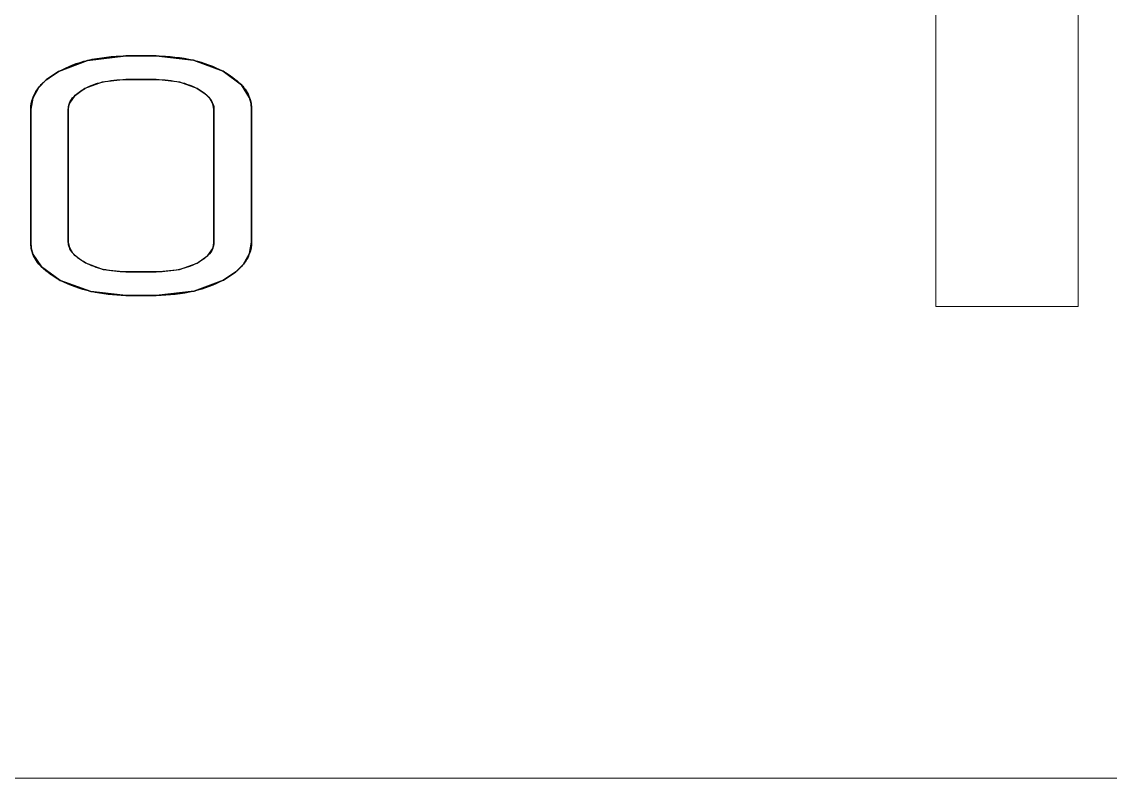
# Model space of a CAD drawing. Header units: millimetres. Extents: x -366 to 353, y -421 to 421.
# Drawn here: x -278.64 to -255.72, y -183.19 to -167.25 of the extents above; entities that cross this region are included whole.
import ezdxf

# ---------------------------------------------------------------- set-up
doc = ezdxf.new("R2010")
doc.units = ezdxf.units.MM
doc.header["$MEASUREMENT"] = 0
doc.layers.add('layer 1', color=7, linetype='Continuous')

msp = doc.modelspace()

# ---------------------------------------------------------------- linework, layer by layer
at = {"layer": 'layer 1', "color": 5, "lineweight": 9}
for points in [[(-259.3915, -161.248), (-259.3915, -161.248), (-259.3915, -173.248), (-259.3915, -173.248)], [(-256.3915, -173.248), (-256.3915, -173.248), (-256.3915, -161.248), (-256.3915, -161.248)], [(-259.3915, -173.248), (-259.3915, -173.248), (-256.3915, -173.248), (-256.3915, -173.248)], [(-342.8915, -183.1892), (-342.8915, -183.1892), (-22.8915, -183.1892), (-22.8915, -183.1892)]]:
    msp.add_open_spline(points, degree=3, dxfattribs=at)
at = {"layer": 'layer 1', "color": 242}
for points, knots in [([(-277.2523, -168.0612), (-277.2523, -168.0612), (-277.8626, -168.2992), (-277.8626, -168.2992), (-277.8626, -168.2992), (-277.8626, -168.2992), (-277.8626, -168.2992), (-277.8626, -168.2992), (-277.8626, -168.2992), (-277.8626, -168.2992), (-278.1207, -168.4741), (-278.1207, -168.4741), (-278.1207, -168.4741), (-278.1207, -168.4741), (-278.1207, -168.4741), (-278.1207, -168.4741), (-278.1207, -168.4741), (-278.1207, -168.4741), (-278.2835, -168.6381), (-278.2835, -168.6381), (-278.2835, -168.6381), (-278.2835, -168.6381), (-278.2835, -168.6381), (-278.2835, -168.6381), (-278.2835, -168.6381), (-278.2835, -168.6381), (-278.4079, -168.8602), (-278.4079, -168.8602), (-278.4079, -168.8602), (-278.4079, -168.8602), (-278.4079, -168.8602), (-278.4079, -168.8602), (-278.4079, -168.8602), (-278.4079, -168.8602), (-278.4486, -169.0905), (-278.4486, -169.0905), (-278.4486, -169.0905), (-278.4486, -169.0905), (-278.4486, -169.0905), (-278.4486, -169.0905), (-278.4486, -169.0905), (-278.4486, -169.0905), (-278.4486, -171.8921), (-278.4486, -171.8921), (-278.4486, -171.8921), (-278.4486, -171.8921), (-278.4486, -171.8921), (-278.4486, -171.8921), (-278.4486, -171.8921), (-278.4486, -171.8921), (-278.437, -172.0214), (-278.437, -172.0214), (-278.437, -172.0214), (-278.437, -172.0214), (-278.437, -172.0214), (-278.437, -172.0214), (-278.437, -172.0214), (-278.437, -172.0214), (-278.4033, -172.1428), (-278.4033, -172.1428), (-278.4033, -172.1428), (-278.4033, -172.1428), (-278.4033, -172.1428), (-278.4033, -172.1428), (-278.4033, -172.1428), (-278.4033, -172.1428), (-278.224, -172.4144), (-278.224, -172.4144), (-278.224, -172.4144), (-278.224, -172.4144), (-278.224, -172.4144), (-278.224, -172.4144), (-278.224, -172.4144), (-278.224, -172.4144), (-277.8271, -172.6979), (-277.8271, -172.6979), (-277.8271, -172.6979), (-277.8271, -172.6979), (-277.8271, -172.6979), (-277.8271, -172.6979), (-277.8271, -172.6979), (-277.8271, -172.6979), (-277.1854, -172.9326), (-277.1854, -172.9326), (-277.1854, -172.9326), (-277.1854, -172.9326), (-277.1854, -172.9326), (-277.1854, -172.9326), (-277.1854, -172.9326), (-277.1854, -172.9326), (-276.4484, -173.0167), (-276.4484, -173.0167), (-276.4484, -173.0167), (-276.4484, -173.0167), (-276.4484, -173.0167), (-276.4484, -173.0167), (-276.4484, -173.0167), (-276.4484, -173.0167), (-275.8064, -173.0167), (-275.8064, -173.0167), (-275.8064, -173.0167), (-275.8064, -173.0167), (-275.8064, -173.0167), (-275.8064, -173.0167), (-275.8064, -173.0167), (-275.8064, -173.0167), (-275.0071, -172.9262), (-275.0071, -172.9262), (-275.0071, -172.9262), (-275.0071, -172.9262), (-275.0071, -172.9262), (-275.0071, -172.9262), (-275.0071, -172.9262), (-275.0071, -172.9262), (-274.3919, -172.692), (-274.3919, -172.692), (-274.3919, -172.692), (-274.3919, -172.692), (-274.3919, -172.692), (-274.3919, -172.692), (-274.3919, -172.692), (-274.3919, -172.692), (-274.1326, -172.5199), (-274.1326, -172.5199), (-274.1326, -172.5199), (-274.1326, -172.5199), (-274.1326, -172.5199), (-274.1326, -172.5199), (-274.1326, -172.5199), (-274.1326, -172.5199), (-273.9681, -172.3559), (-273.9681, -172.3559), (-273.9681, -172.3559), (-273.9681, -172.3559), (-273.9681, -172.3559), (-273.9681, -172.3559), (-273.9681, -172.3559), (-273.9681, -172.3559), (-273.8418, -172.1307), (-273.8418, -172.1307), (-273.8418, -172.1307), (-273.8418, -172.1307), (-273.8418, -172.1307), (-273.8418, -172.1307), (-273.8418, -172.1307), (-273.8418, -172.1307), (-273.7998, -171.8921), (-273.7998, -171.8921), (-273.7998, -171.8921), (-273.7998, -171.8921), (-273.7998, -171.8921), (-273.7998, -171.8921), (-273.7998, -171.8921), (-273.7998, -171.8921), (-273.7998, -169.0905), (-273.7998, -169.0905), (-273.7998, -169.0905), (-273.7998, -169.0905), (-273.7998, -169.0905), (-273.7998, -169.0905), (-273.7998, -169.0905), (-273.7998, -169.0905), (-273.8102, -168.9679), (-273.8102, -168.9679), (-273.8102, -168.9679), (-273.8102, -168.9679), (-273.8102, -168.9679), (-273.8102, -168.9679), (-273.8102, -168.9679), (-273.8102, -168.9679), (-273.8403, -168.8523), (-273.8403, -168.8523), (-273.8403, -168.8523), (-273.8403, -168.8523), (-273.8403, -168.8523), (-273.8403, -168.8523), (-273.8403, -168.8523), (-273.8403, -168.8523), (-274.0133, -168.5775), (-274.0133, -168.5775), (-274.0133, -168.5775), (-274.0133, -168.5775), (-274.0133, -168.5775), (-274.0133, -168.5775), (-274.0133, -168.5775), (-274.0133, -168.5775), (-274.3993, -168.2899), (-274.3993, -168.2899), (-274.3993, -168.2899), (-274.3993, -168.2899), (-274.3993, -168.2899), (-274.3993, -168.2899), (-274.3993, -168.2899), (-274.3993, -168.2899), (-275.0209, -168.0571), (-275.0209, -168.0571), (-275.0209, -168.0571), (-275.0209, -168.0571), (-275.0209, -168.0571), (-275.0209, -168.0571), (-275.0209, -168.0571), (-275.0209, -168.0571), (-275.8064, -167.9685), (-275.8064, -167.9685), (-275.8064, -167.9685), (-275.8064, -167.9685), (-275.8064, -167.9685), (-275.8064, -167.9685), (-275.8064, -167.9685), (-275.8064, -167.9685), (-276.4484, -167.9685), (-276.4484, -167.9685), (-276.4484, -167.9685), (-276.4484, -167.9685), (-276.4484, -167.9685), (-276.4484, -167.9685), (-276.4484, -167.9685), (-276.4484, -167.9685), (-277.2523, -168.0612), (-277.2523, -168.0612)], [0, 0, 0, 0, 0.0178571, 0.0178571, 0.0178571, 0.0178571, 0.0357143, 0.0357143, 0.0357143, 0.0357143, 0.0535714, 0.0535714, 0.0535714, 0.0535714, 0.0714286, 0.0714286, 0.0714286, 0.0714286, 0.0892857, 0.0892857, 0.0892857, 0.0892857, 0.1071429, 0.1071429, 0.1071429, 0.1071429, 0.125, 0.125, 0.125, 0.125, 0.1428571, 0.1428571, 0.1428571, 0.1428571, 0.1607143, 0.1607143, 0.1607143, 0.1607143, 0.1785714, 0.1785714, 0.1785714, 0.1785714, 0.1964286, 0.1964286, 0.1964286, 0.1964286, 0.2142857, 0.2142857, 0.2142857, 0.2142857, 0.2321429, 0.2321429, 0.2321429, 0.2321429, 0.25, 0.25, 0.25, 0.25, 0.2678571, 0.2678571, 0.2678571, 0.2678571, 0.2857143, 0.2857143, 0.2857143, 0.2857143, 0.3035714, 0.3035714, 0.3035714, 0.3035714, 0.3214286, 0.3214286, 0.3214286, 0.3214286, 0.3392857, 0.3392857, 0.3392857, 0.3392857, 0.3571429, 0.3571429, 0.3571429, 0.3571429, 0.375, 0.375, 0.375, 0.375, 0.3928571, 0.3928571, 0.3928571, 0.3928571, 0.4107143, 0.4107143, 0.4107143, 0.4107143, 0.4285714, 0.4285714, 0.4285714, 0.4285714, 0.4464286, 0.4464286, 0.4464286, 0.4464286, 0.4642857, 0.4642857, 0.4642857, 0.4642857, 0.4821429, 0.4821429, 0.4821429, 0.4821429, 0.5, 0.5, 0.5, 0.5, 0.5178571, 0.5178571, 0.5178571, 0.5178571, 0.5357143, 0.5357143, 0.5357143, 0.5357143, 0.5535714, 0.5535714, 0.5535714, 0.5535714, 0.5714286, 0.5714286, 0.5714286, 0.5714286, 0.5892857, 0.5892857, 0.5892857, 0.5892857, 0.6071429, 0.6071429, 0.6071429, 0.6071429, 0.625, 0.625, 0.625, 0.625, 0.6428571, 0.6428571, 0.6428571, 0.6428571, 0.6607143, 0.6607143, 0.6607143, 0.6607143, 0.6785714, 0.6785714, 0.6785714, 0.6785714, 0.6964286, 0.6964286, 0.6964286, 0.6964286, 0.7142857, 0.7142857, 0.7142857, 0.7142857, 0.7321429, 0.7321429, 0.7321429, 0.7321429, 0.75, 0.75, 0.75, 0.75, 0.7678571, 0.7678571, 0.7678571, 0.7678571, 0.7857143, 0.7857143, 0.7857143, 0.7857143, 0.8035714, 0.8035714, 0.8035714, 0.8035714, 0.8214286, 0.8214286, 0.8214286, 0.8214286, 0.8392857, 0.8392857, 0.8392857, 0.8392857, 0.8571429, 0.8571429, 0.8571429, 0.8571429, 0.875, 0.875, 0.875, 0.875, 0.8928571, 0.8928571, 0.8928571, 0.8928571, 0.9107143, 0.9107143, 0.9107143, 0.9107143, 0.9285714, 0.9285714, 0.9285714, 0.9285714, 0.9464286, 0.9464286, 0.9464286, 0.9464286, 0.9642857, 0.9642857, 0.9642857, 0.9642857, 1, 1, 1, 1]), ([(-276.4484, -167.9685), (-276.7191, -167.9685), (-276.9888, -167.9996), (-277.2523, -168.0612), (-277.2523, -168.0612), (-277.2523, -168.0612), (-276.4484, -167.9685), (-276.4484, -167.9685)], [0, 0, 0, 0, 0.3333333, 0.3333333, 0.3333333, 0.3333333, 1, 1, 1, 1]), ([(-275.8064, -167.9685), (-275.8064, -167.9685), (-276.4484, -167.9685), (-276.4484, -167.9685), (-276.4484, -167.9685), (-276.4484, -167.9685), (-275.8064, -167.9685), (-275.8064, -167.9685)], [0, 0, 0, 0, 0.3333333, 0.3333333, 0.3333333, 0.3333333, 1, 1, 1, 1]), ([(-275.0209, -168.0571), (-275.2786, -167.9982), (-275.5421, -167.9685), (-275.8064, -167.9685), (-275.8064, -167.9685), (-275.8064, -167.9685), (-275.0209, -168.0571), (-275.0209, -168.0571)], [0, 0, 0, 0, 0.3333333, 0.3333333, 0.3333333, 0.3333333, 1, 1, 1, 1]), ([(-277.2523, -168.0612), (-277.466, -168.1112), (-277.6715, -168.1913), (-277.8626, -168.2992), (-277.8626, -168.2992), (-277.8626, -168.2992), (-277.2523, -168.0612), (-277.2523, -168.0612)], [0, 0, 0, 0, 0.3333333, 0.3333333, 0.3333333, 0.3333333, 1, 1, 1, 1]), ([(-274.3993, -168.2899), (-274.5951, -168.1849), (-274.8042, -168.1066), (-275.0209, -168.0571), (-275.0209, -168.0571), (-275.0209, -168.0571), (-274.3993, -168.2899), (-274.3993, -168.2899)], [0, 0, 0, 0, 0.3333333, 0.3333333, 0.3333333, 0.3333333, 1, 1, 1, 1]), ([(-277.8626, -168.2992), (-277.9533, -168.3503), (-278.0396, -168.4088), (-278.1207, -168.4741), (-278.1207, -168.4741), (-278.1207, -168.4741), (-277.8626, -168.2992), (-277.8626, -168.2992)], [0, 0, 0, 0, 0.3333333, 0.3333333, 0.3333333, 0.3333333, 1, 1, 1, 1]), ([(-274.0133, -168.5775), (-274.127, -168.4631), (-274.2571, -168.3662), (-274.3993, -168.2899), (-274.3993, -168.2899), (-274.3993, -168.2899), (-274.0133, -168.5775), (-274.0133, -168.5775)], [0, 0, 0, 0, 0.3333333, 0.3333333, 0.3333333, 0.3333333, 1, 1, 1, 1]), ([(-278.2835, -168.6381), (-278.3366, -168.705), (-278.3786, -168.78), (-278.4079, -168.8602), (-278.4079, -168.8602), (-278.4079, -168.8602), (-278.2835, -168.6381), (-278.2835, -168.6381)], [0, 0, 0, 0, 0.3333333, 0.3333333, 0.3333333, 0.3333333, 1, 1, 1, 1]), ([(-278.1207, -168.4741), (-278.1809, -168.5226), (-278.2355, -168.5776), (-278.2835, -168.6381), (-278.2835, -168.6381), (-278.2835, -168.6381), (-278.1207, -168.4741), (-278.1207, -168.4741)], [0, 0, 0, 0, 0.3333333, 0.3333333, 0.3333333, 0.3333333, 1, 1, 1, 1]), ([(-277.3092, -168.6558), (-277.3092, -168.6558), (-276.9471, -168.5203), (-276.9471, -168.5203), (-276.9471, -168.5203), (-276.9471, -168.5203), (-276.9471, -168.5203), (-276.9471, -168.5203), (-276.9471, -168.5203), (-276.9471, -168.5203), (-276.4482, -168.4659), (-276.4482, -168.4659), (-276.4482, -168.4659), (-276.4482, -168.4659), (-276.4482, -168.4659), (-276.4482, -168.4659), (-276.4482, -168.4659), (-276.4482, -168.4659), (-275.8066, -168.4659), (-275.8066, -168.4659), (-275.8066, -168.4659), (-275.8066, -168.4659), (-275.8066, -168.4659), (-275.8066, -168.4659), (-275.8066, -168.4659), (-275.8066, -168.4659), (-275.309, -168.5205), (-275.309, -168.5205), (-275.309, -168.5205), (-275.309, -168.5205), (-275.309, -168.5205), (-275.309, -168.5205), (-275.309, -168.5205), (-275.309, -168.5205), (-274.943, -168.6579), (-274.943, -168.6579), (-274.943, -168.6579), (-274.943, -168.6579), (-274.943, -168.6579), (-274.943, -168.6579), (-274.943, -168.6579), (-274.943, -168.6579), (-274.7773, -168.7662), (-274.7773, -168.7662), (-274.7773, -168.7662), (-274.7773, -168.7662), (-274.7773, -168.7662), (-274.7773, -168.7662), (-274.7773, -168.7662), (-274.7773, -168.7662), (-274.679, -168.8623), (-274.679, -168.8623), (-274.679, -168.8623), (-274.679, -168.8623), (-274.679, -168.8623), (-274.679, -168.8623), (-274.679, -168.8623), (-274.679, -168.8623), (-274.612, -168.9782), (-274.612, -168.9782), (-274.612, -168.9782), (-274.612, -168.9782), (-274.612, -168.9782), (-274.612, -168.9782), (-274.612, -168.9782), (-274.612, -168.9782), (-274.5909, -169.0916), (-274.5909, -169.0916), (-274.5909, -169.0916), (-274.5909, -169.0916), (-274.5909, -169.0916), (-274.5909, -169.0916), (-274.5909, -169.0916), (-274.5909, -169.0916), (-274.5909, -171.8909), (-274.5909, -171.8909), (-274.5909, -171.8909), (-274.5909, -171.8909), (-274.5909, -171.8909), (-274.5909, -171.8909), (-274.5909, -171.8909), (-274.5909, -171.8909), (-274.5976, -171.9597), (-274.5976, -171.9597), (-274.5976, -171.9597), (-274.5976, -171.9597), (-274.5976, -171.9597), (-274.5976, -171.9597), (-274.5976, -171.9597), (-274.5976, -171.9597), (-274.617, -172.0255), (-274.617, -172.0255), (-274.617, -172.0255), (-274.617, -172.0255), (-274.617, -172.0255), (-274.617, -172.0255), (-274.617, -172.0255), (-274.617, -172.0255), (-274.7177, -172.1722), (-274.7177, -172.1722), (-274.7177, -172.1722), (-274.7177, -172.1722), (-274.7177, -172.1722), (-274.7177, -172.1722), (-274.7177, -172.1722), (-274.7177, -172.1722), (-274.9476, -172.3345), (-274.9476, -172.3345), (-274.9476, -172.3345), (-274.9476, -172.3345), (-274.9476, -172.3345), (-274.9476, -172.3345), (-274.9476, -172.3345), (-274.9476, -172.3345), (-275.317, -172.4673), (-275.317, -172.4673), (-275.317, -172.4673), (-275.317, -172.4673), (-275.317, -172.4673), (-275.317, -172.4673), (-275.317, -172.4673), (-275.317, -172.4673), (-275.8066, -172.5193), (-275.8066, -172.5193), (-275.8066, -172.5193), (-275.8066, -172.5193), (-275.8066, -172.5193), (-275.8066, -172.5193), (-275.8066, -172.5193), (-275.8066, -172.5193), (-276.4482, -172.5193), (-276.4482, -172.5193), (-276.4482, -172.5193), (-276.4482, -172.5193), (-276.4482, -172.5193), (-276.4482, -172.5193), (-276.4482, -172.5193), (-276.4482, -172.5193), (-276.9236, -172.4659), (-276.9236, -172.4659), (-276.9236, -172.4659), (-276.9236, -172.4659), (-276.9236, -172.4659), (-276.9236, -172.4659), (-276.9236, -172.4659), (-276.9236, -172.4659), (-277.2973, -172.3262), (-277.2973, -172.3262), (-277.2973, -172.3262), (-277.2973, -172.3262), (-277.2973, -172.3262), (-277.2973, -172.3262), (-277.2973, -172.3262), (-277.2973, -172.3262), (-277.4671, -172.217), (-277.4671, -172.217), (-277.4671, -172.217), (-277.4671, -172.217), (-277.4671, -172.217), (-277.4671, -172.217), (-277.4671, -172.217), (-277.4671, -172.217), (-277.5674, -172.1208), (-277.5674, -172.1208), (-277.5674, -172.1208), (-277.5674, -172.1208), (-277.5674, -172.1208), (-277.5674, -172.1208), (-277.5674, -172.1208), (-277.5674, -172.1208), (-277.6361, -172.0043), (-277.6361, -172.0043), (-277.6361, -172.0043), (-277.6361, -172.0043), (-277.6361, -172.0043), (-277.6361, -172.0043), (-277.6361, -172.0043), (-277.6361, -172.0043), (-277.6575, -171.8909), (-277.6575, -171.8909), (-277.6575, -171.8909), (-277.6575, -171.8909), (-277.6575, -171.8909), (-277.6575, -171.8909), (-277.6575, -171.8909), (-277.6575, -171.8909), (-277.6575, -169.0916), (-277.6575, -169.0916), (-277.6575, -169.0916), (-277.6575, -169.0916), (-277.6575, -169.0916), (-277.6575, -169.0916), (-277.6575, -169.0916), (-277.6575, -169.0916), (-277.6515, -169.0284), (-277.6515, -169.0284), (-277.6515, -169.0284), (-277.6515, -169.0284), (-277.6515, -169.0284), (-277.6515, -169.0284), (-277.6515, -169.0284), (-277.6515, -169.0284), (-277.6336, -168.9666), (-277.6336, -168.9666), (-277.6336, -168.9666), (-277.6336, -168.9666), (-277.6336, -168.9666), (-277.6336, -168.9666), (-277.6336, -168.9666), (-277.6336, -168.9666), (-277.5366, -168.8222), (-277.5366, -168.8222), (-277.5366, -168.8222), (-277.5366, -168.8222), (-277.5366, -168.8222), (-277.5366, -168.8222), (-277.5366, -168.8222), (-277.5366, -168.8222), (-277.3092, -168.6558), (-277.3092, -168.6558)], [0, 0, 0, 0, 0.0178571, 0.0178571, 0.0178571, 0.0178571, 0.0357143, 0.0357143, 0.0357143, 0.0357143, 0.0535714, 0.0535714, 0.0535714, 0.0535714, 0.0714286, 0.0714286, 0.0714286, 0.0714286, 0.0892857, 0.0892857, 0.0892857, 0.0892857, 0.1071429, 0.1071429, 0.1071429, 0.1071429, 0.125, 0.125, 0.125, 0.125, 0.1428571, 0.1428571, 0.1428571, 0.1428571, 0.1607143, 0.1607143, 0.1607143, 0.1607143, 0.1785714, 0.1785714, 0.1785714, 0.1785714, 0.1964286, 0.1964286, 0.1964286, 0.1964286, 0.2142857, 0.2142857, 0.2142857, 0.2142857, 0.2321429, 0.2321429, 0.2321429, 0.2321429, 0.25, 0.25, 0.25, 0.25, 0.2678571, 0.2678571, 0.2678571, 0.2678571, 0.2857143, 0.2857143, 0.2857143, 0.2857143, 0.3035714, 0.3035714, 0.3035714, 0.3035714, 0.3214286, 0.3214286, 0.3214286, 0.3214286, 0.3392857, 0.3392857, 0.3392857, 0.3392857, 0.3571429, 0.3571429, 0.3571429, 0.3571429, 0.375, 0.375, 0.375, 0.375, 0.3928571, 0.3928571, 0.3928571, 0.3928571, 0.4107143, 0.4107143, 0.4107143, 0.4107143, 0.4285714, 0.4285714, 0.4285714, 0.4285714, 0.4464286, 0.4464286, 0.4464286, 0.4464286, 0.4642857, 0.4642857, 0.4642857, 0.4642857, 0.4821429, 0.4821429, 0.4821429, 0.4821429, 0.5, 0.5, 0.5, 0.5, 0.5178571, 0.5178571, 0.5178571, 0.5178571, 0.5357143, 0.5357143, 0.5357143, 0.5357143, 0.5535714, 0.5535714, 0.5535714, 0.5535714, 0.5714286, 0.5714286, 0.5714286, 0.5714286, 0.5892857, 0.5892857, 0.5892857, 0.5892857, 0.6071429, 0.6071429, 0.6071429, 0.6071429, 0.625, 0.625, 0.625, 0.625, 0.6428571, 0.6428571, 0.6428571, 0.6428571, 0.6607143, 0.6607143, 0.6607143, 0.6607143, 0.6785714, 0.6785714, 0.6785714, 0.6785714, 0.6964286, 0.6964286, 0.6964286, 0.6964286, 0.7142857, 0.7142857, 0.7142857, 0.7142857, 0.7321429, 0.7321429, 0.7321429, 0.7321429, 0.75, 0.75, 0.75, 0.75, 0.7678571, 0.7678571, 0.7678571, 0.7678571, 0.7857143, 0.7857143, 0.7857143, 0.7857143, 0.8035714, 0.8035714, 0.8035714, 0.8035714, 0.8214286, 0.8214286, 0.8214286, 0.8214286, 0.8392857, 0.8392857, 0.8392857, 0.8392857, 0.8571429, 0.8571429, 0.8571429, 0.8571429, 0.875, 0.875, 0.875, 0.875, 0.8928571, 0.8928571, 0.8928571, 0.8928571, 0.9107143, 0.9107143, 0.9107143, 0.9107143, 0.9285714, 0.9285714, 0.9285714, 0.9285714, 0.9464286, 0.9464286, 0.9464286, 0.9464286, 0.9642857, 0.9642857, 0.9642857, 0.9642857, 1, 1, 1, 1]), ([(-277.3092, -168.6558), (-277.392, -168.701), (-277.4685, -168.7569), (-277.5366, -168.8222), (-277.5366, -168.8222), (-277.5366, -168.8222), (-277.3092, -168.6558), (-277.3092, -168.6558)], [0, 0, 0, 0, 0.3333333, 0.3333333, 0.3333333, 0.3333333, 1, 1, 1, 1]), ([(-276.9471, -168.5203), (-277.0735, -168.5482), (-277.1955, -168.5938), (-277.3092, -168.6558), (-277.3092, -168.6558), (-277.3092, -168.6558), (-276.9471, -168.5203), (-276.9471, -168.5203)], [0, 0, 0, 0, 0.3333333, 0.3333333, 0.3333333, 0.3333333, 1, 1, 1, 1]), ([(-276.4482, -168.4659), (-276.616, -168.4659), (-276.7832, -168.4841), (-276.9471, -168.5203), (-276.9471, -168.5203), (-276.9471, -168.5203), (-276.4482, -168.4659), (-276.4482, -168.4659)], [0, 0, 0, 0, 0.3333333, 0.3333333, 0.3333333, 0.3333333, 1, 1, 1, 1]), ([(-275.8066, -168.4659), (-275.8066, -168.4659), (-276.4482, -168.4659), (-276.4482, -168.4659), (-276.4482, -168.4659), (-276.4482, -168.4659), (-275.8066, -168.4659), (-275.8066, -168.4659)], [0, 0, 0, 0, 0.3333333, 0.3333333, 0.3333333, 0.3333333, 1, 1, 1, 1]), ([(-275.309, -168.5205), (-275.4723, -168.4842), (-275.6392, -168.4659), (-275.8066, -168.4659), (-275.8066, -168.4659), (-275.8066, -168.4659), (-275.309, -168.5205), (-275.309, -168.5205)], [0, 0, 0, 0, 0.3333333, 0.3333333, 0.3333333, 0.3333333, 1, 1, 1, 1]), ([(-274.943, -168.6579), (-275.0579, -168.5952), (-275.1811, -168.549), (-275.309, -168.5205), (-275.309, -168.5205), (-275.309, -168.5205), (-274.943, -168.6579), (-274.943, -168.6579)], [0, 0, 0, 0, 0.3333333, 0.3333333, 0.3333333, 0.3333333, 1, 1, 1, 1]), ([(-274.7773, -168.7662), (-274.8295, -168.7258), (-274.885, -168.6895), (-274.943, -168.6579), (-274.943, -168.6579), (-274.943, -168.6579), (-274.7773, -168.7662), (-274.7773, -168.7662)], [0, 0, 0, 0, 0.3333333, 0.3333333, 0.3333333, 0.3333333, 1, 1, 1, 1]), ([(-273.8403, -168.8523), (-273.877, -168.749), (-273.936, -168.6552), (-274.0133, -168.5775), (-274.0133, -168.5775), (-274.0133, -168.5775), (-273.8403, -168.8523), (-273.8403, -168.8523)], [0, 0, 0, 0, 0.3333333, 0.3333333, 0.3333333, 0.3333333, 1, 1, 1, 1]), ([(-278.4079, -168.8602), (-278.4348, -168.934), (-278.4486, -169.012), (-278.4486, -169.0905), (-278.4486, -169.0905), (-278.4486, -169.0905), (-278.4079, -168.8602), (-278.4079, -168.8602)], [0, 0, 0, 0, 0.3333333, 0.3333333, 0.3333333, 0.3333333, 1, 1, 1, 1]), ([(-277.5366, -168.8222), (-277.5789, -168.8628), (-277.612, -168.9121), (-277.6336, -168.9666), (-277.6336, -168.9666), (-277.6336, -168.9666), (-277.5366, -168.8222), (-277.5366, -168.8222)], [0, 0, 0, 0, 0.3333333, 0.3333333, 0.3333333, 0.3333333, 1, 1, 1, 1]), ([(-274.679, -168.8623), (-274.7079, -168.8266), (-274.7409, -168.7944), (-274.7773, -168.7662), (-274.7773, -168.7662), (-274.7773, -168.7662), (-274.679, -168.8623), (-274.679, -168.8623)], [0, 0, 0, 0, 0.3333333, 0.3333333, 0.3333333, 0.3333333, 1, 1, 1, 1]), ([(-274.612, -168.9782), (-274.6281, -168.9363), (-274.6507, -168.8972), (-274.679, -168.8623), (-274.679, -168.8623), (-274.679, -168.8623), (-274.612, -168.9782), (-274.612, -168.9782)], [0, 0, 0, 0, 0.3333333, 0.3333333, 0.3333333, 0.3333333, 1, 1, 1, 1]), ([(-273.8102, -168.9679), (-273.8169, -168.9285), (-273.8269, -168.8899), (-273.8403, -168.8523), (-273.8403, -168.8523), (-273.8403, -168.8523), (-273.8102, -168.9679), (-273.8102, -168.9679)], [0, 0, 0, 0, 0.3333333, 0.3333333, 0.3333333, 0.3333333, 1, 1, 1, 1]), ([(-278.4486, -169.0905), (-278.4486, -169.0905), (-278.4486, -171.8921), (-278.4486, -171.8921), (-278.4486, -171.8921), (-278.4486, -171.8921), (-278.4486, -169.0905), (-278.4486, -169.0905)], [0, 0, 0, 0, 0.3333333, 0.3333333, 0.3333333, 0.3333333, 1, 1, 1, 1]), ([(-277.6515, -169.0284), (-277.6555, -169.0492), (-277.6575, -169.0704), (-277.6575, -169.0916), (-277.6575, -169.0916), (-277.6575, -169.0916), (-277.6515, -169.0284), (-277.6515, -169.0284)], [0, 0, 0, 0, 0.3333333, 0.3333333, 0.3333333, 0.3333333, 1, 1, 1, 1]), ([(-277.6575, -169.0916), (-277.6575, -169.0916), (-277.6575, -171.8909), (-277.6575, -171.8909), (-277.6575, -171.8909), (-277.6575, -171.8909), (-277.6575, -169.0916), (-277.6575, -169.0916)], [0, 0, 0, 0, 0.3333333, 0.3333333, 0.3333333, 0.3333333, 1, 1, 1, 1]), ([(-277.6336, -168.9666), (-277.6414, -168.9866), (-277.6474, -169.0073), (-277.6515, -169.0284), (-277.6515, -169.0284), (-277.6515, -169.0284), (-277.6336, -168.9666), (-277.6336, -168.9666)], [0, 0, 0, 0, 0.3333333, 0.3333333, 0.3333333, 0.3333333, 1, 1, 1, 1]), ([(-274.5909, -169.0916), (-274.5909, -169.0529), (-274.5981, -169.0144), (-274.612, -168.9782), (-274.612, -168.9782), (-274.612, -168.9782), (-274.5909, -169.0916), (-274.5909, -169.0916)], [0, 0, 0, 0, 0.3333333, 0.3333333, 0.3333333, 0.3333333, 1, 1, 1, 1]), ([(-274.5909, -171.8909), (-274.5909, -171.8909), (-274.5909, -169.0916), (-274.5909, -169.0916), (-274.5909, -169.0916), (-274.5909, -169.0916), (-274.5909, -171.8909), (-274.5909, -171.8909)], [0, 0, 0, 0, 0.3333333, 0.3333333, 0.3333333, 0.3333333, 1, 1, 1, 1]), ([(-273.7998, -169.0905), (-273.7998, -169.0494), (-273.8033, -169.0084), (-273.8102, -168.9679), (-273.8102, -168.9679), (-273.8102, -168.9679), (-273.7998, -169.0905), (-273.7998, -169.0905)], [0, 0, 0, 0, 0.3333333, 0.3333333, 0.3333333, 0.3333333, 1, 1, 1, 1]), ([(-273.7998, -171.8921), (-273.7998, -171.8921), (-273.7998, -169.0905), (-273.7998, -169.0905), (-273.7998, -169.0905), (-273.7998, -169.0905), (-273.7998, -171.8921), (-273.7998, -171.8921)], [0, 0, 0, 0, 0.3333333, 0.3333333, 0.3333333, 0.3333333, 1, 1, 1, 1]), ([(-278.4486, -171.8921), (-278.4486, -171.9354), (-278.4447, -171.9787), (-278.437, -172.0214), (-278.437, -172.0214), (-278.437, -172.0214), (-278.4486, -171.8921), (-278.4486, -171.8921)], [0, 0, 0, 0, 0.3333333, 0.3333333, 0.3333333, 0.3333333, 1, 1, 1, 1]), ([(-277.6575, -171.8909), (-277.6575, -171.9297), (-277.6502, -171.9681), (-277.6361, -172.0043), (-277.6361, -172.0043), (-277.6361, -172.0043), (-277.6575, -171.8909), (-277.6575, -171.8909)], [0, 0, 0, 0, 0.3333333, 0.3333333, 0.3333333, 0.3333333, 1, 1, 1, 1]), ([(-274.5976, -171.9597), (-274.5932, -171.937), (-274.5909, -171.914), (-274.5909, -171.8909), (-274.5909, -171.8909), (-274.5909, -171.8909), (-274.5976, -171.9597), (-274.5976, -171.9597)], [0, 0, 0, 0, 0.3333333, 0.3333333, 0.3333333, 0.3333333, 1, 1, 1, 1]), ([(-273.8418, -172.1307), (-273.814, -172.0542), (-273.7998, -171.9734), (-273.7998, -171.8921), (-273.7998, -171.8921), (-273.7998, -171.8921), (-273.8418, -172.1307), (-273.8418, -172.1307)], [0, 0, 0, 0, 0.3333333, 0.3333333, 0.3333333, 0.3333333, 1, 1, 1, 1]), ([(-278.437, -172.0214), (-278.4295, -172.0628), (-278.4182, -172.1034), (-278.4033, -172.1428), (-278.4033, -172.1428), (-278.4033, -172.1428), (-278.437, -172.0214), (-278.437, -172.0214)], [0, 0, 0, 0, 0.3333333, 0.3333333, 0.3333333, 0.3333333, 1, 1, 1, 1]), ([(-277.6361, -172.0043), (-277.6195, -172.0465), (-277.5963, -172.0858), (-277.5674, -172.1208), (-277.5674, -172.1208), (-277.5674, -172.1208), (-277.6361, -172.0043), (-277.6361, -172.0043)], [0, 0, 0, 0, 0.3333333, 0.3333333, 0.3333333, 0.3333333, 1, 1, 1, 1]), ([(-277.5674, -172.1208), (-277.5378, -172.1566), (-277.5041, -172.1889), (-277.4671, -172.217), (-277.4671, -172.217), (-277.4671, -172.217), (-277.5674, -172.1208), (-277.5674, -172.1208)], [0, 0, 0, 0, 0.3333333, 0.3333333, 0.3333333, 0.3333333, 1, 1, 1, 1]), ([(-274.7177, -172.1722), (-274.6739, -172.1312), (-274.6395, -172.0811), (-274.617, -172.0255), (-274.617, -172.0255), (-274.617, -172.0255), (-274.7177, -172.1722), (-274.7177, -172.1722)], [0, 0, 0, 0, 0.3333333, 0.3333333, 0.3333333, 0.3333333, 1, 1, 1, 1]), ([(-274.617, -172.0255), (-274.6084, -172.0042), (-274.6019, -171.9822), (-274.5976, -171.9597), (-274.5976, -171.9597), (-274.5976, -171.9597), (-274.617, -172.0255), (-274.617, -172.0255)], [0, 0, 0, 0, 0.3333333, 0.3333333, 0.3333333, 0.3333333, 1, 1, 1, 1]), ([(-278.4033, -172.1428), (-278.3643, -172.2454), (-278.3031, -172.3382), (-278.224, -172.4144), (-278.224, -172.4144), (-278.224, -172.4144), (-278.4033, -172.1428), (-278.4033, -172.1428)], [0, 0, 0, 0, 0.3333333, 0.3333333, 0.3333333, 0.3333333, 1, 1, 1, 1]), ([(-277.4671, -172.217), (-277.4134, -172.2578), (-277.3567, -172.2943), (-277.2973, -172.3262), (-277.2973, -172.3262), (-277.2973, -172.3262), (-277.4671, -172.217), (-277.4671, -172.217)], [0, 0, 0, 0, 0.3333333, 0.3333333, 0.3333333, 0.3333333, 1, 1, 1, 1]), ([(-277.2973, -172.3262), (-277.1796, -172.3893), (-277.0539, -172.4363), (-276.9236, -172.4659), (-276.9236, -172.4659), (-276.9236, -172.4659), (-277.2973, -172.3262), (-277.2973, -172.3262)], [0, 0, 0, 0, 0.3333333, 0.3333333, 0.3333333, 0.3333333, 1, 1, 1, 1]), ([(-275.317, -172.4673), (-275.1885, -172.4396), (-275.0643, -172.395), (-274.9476, -172.3345), (-274.9476, -172.3345), (-274.9476, -172.3345), (-275.317, -172.4673), (-275.317, -172.4673)], [0, 0, 0, 0, 0.3333333, 0.3333333, 0.3333333, 0.3333333, 1, 1, 1, 1]), ([(-274.9476, -172.3345), (-274.8639, -172.2912), (-274.7866, -172.2365), (-274.7177, -172.1722), (-274.7177, -172.1722), (-274.7177, -172.1722), (-274.9476, -172.3345), (-274.9476, -172.3345)], [0, 0, 0, 0, 0.3333333, 0.3333333, 0.3333333, 0.3333333, 1, 1, 1, 1]), ([(-274.1326, -172.5199), (-274.0718, -172.4716), (-274.0166, -172.4166), (-273.9681, -172.3559), (-273.9681, -172.3559), (-273.9681, -172.3559), (-274.1326, -172.5199), (-274.1326, -172.5199)], [0, 0, 0, 0, 0.3333333, 0.3333333, 0.3333333, 0.3333333, 1, 1, 1, 1]), ([(-273.9681, -172.3559), (-273.914, -172.2882), (-273.8713, -172.2121), (-273.8418, -172.1307), (-273.8418, -172.1307), (-273.8418, -172.1307), (-273.9681, -172.3559), (-273.9681, -172.3559)], [0, 0, 0, 0, 0.3333333, 0.3333333, 0.3333333, 0.3333333, 1, 1, 1, 1]), ([(-278.224, -172.4144), (-278.1063, -172.5278), (-277.9726, -172.6233), (-277.8271, -172.6979), (-277.8271, -172.6979), (-277.8271, -172.6979), (-278.224, -172.4144), (-278.224, -172.4144)], [0, 0, 0, 0, 0.3333333, 0.3333333, 0.3333333, 0.3333333, 1, 1, 1, 1]), ([(-276.9236, -172.4659), (-276.7677, -172.5014), (-276.6082, -172.5193), (-276.4482, -172.5193), (-276.4482, -172.5193), (-276.4482, -172.5193), (-276.9236, -172.4659), (-276.9236, -172.4659)], [0, 0, 0, 0, 0.3333333, 0.3333333, 0.3333333, 0.3333333, 1, 1, 1, 1]), ([(-276.4482, -172.5193), (-276.4482, -172.5193), (-275.8066, -172.5193), (-275.8066, -172.5193), (-275.8066, -172.5193), (-275.8066, -172.5193), (-276.4482, -172.5193), (-276.4482, -172.5193)], [0, 0, 0, 0, 0.3333333, 0.3333333, 0.3333333, 0.3333333, 1, 1, 1, 1]), ([(-275.8066, -172.5193), (-275.642, -172.5193), (-275.4779, -172.5019), (-275.317, -172.4673), (-275.317, -172.4673), (-275.317, -172.4673), (-275.8066, -172.5193), (-275.8066, -172.5193)], [0, 0, 0, 0, 0.3333333, 0.3333333, 0.3333333, 0.3333333, 1, 1, 1, 1]), ([(-274.3919, -172.692), (-274.3008, -172.642), (-274.2141, -172.5844), (-274.1326, -172.5199), (-274.1326, -172.5199), (-274.1326, -172.5199), (-274.3919, -172.692), (-274.3919, -172.692)], [0, 0, 0, 0, 0.3333333, 0.3333333, 0.3333333, 0.3333333, 1, 1, 1, 1]), ([(-277.8271, -172.6979), (-277.6237, -172.8023), (-277.4081, -172.8811), (-277.1854, -172.9326), (-277.1854, -172.9326), (-277.1854, -172.9326), (-277.8271, -172.6979), (-277.8271, -172.6979)], [0, 0, 0, 0, 0.3333333, 0.3333333, 0.3333333, 0.3333333, 1, 1, 1, 1]), ([(-275.0071, -172.9262), (-274.7922, -172.8768), (-274.5852, -172.798), (-274.3919, -172.692), (-274.3919, -172.692), (-274.3919, -172.692), (-275.0071, -172.9262), (-275.0071, -172.9262)], [0, 0, 0, 0, 0.3333333, 0.3333333, 0.3333333, 0.3333333, 1, 1, 1, 1]), ([(-277.1854, -172.9326), (-276.9437, -172.9885), (-276.6965, -173.0167), (-276.4484, -173.0167), (-276.4484, -173.0167), (-276.4484, -173.0167), (-277.1854, -172.9326), (-277.1854, -172.9326)], [0, 0, 0, 0, 0.3333333, 0.3333333, 0.3333333, 0.3333333, 1, 1, 1, 1]), ([(-276.4484, -173.0167), (-276.4484, -173.0167), (-275.8064, -173.0167), (-275.8064, -173.0167), (-275.8064, -173.0167), (-275.8064, -173.0167), (-276.4484, -173.0167), (-276.4484, -173.0167)], [0, 0, 0, 0, 0.3333333, 0.3333333, 0.3333333, 0.3333333, 1, 1, 1, 1]), ([(-275.8064, -173.0167), (-275.5374, -173.0167), (-275.2693, -172.9864), (-275.0071, -172.9262), (-275.0071, -172.9262), (-275.0071, -172.9262), (-275.8064, -173.0167), (-275.8064, -173.0167)], [0, 0, 0, 0, 0.3333333, 0.3333333, 0.3333333, 0.3333333, 1, 1, 1, 1])]:
    msp.add_open_spline(points, degree=3, knots=knots, dxfattribs=at)
at = {"layer": 'layer 1', "color": 242, "lineweight": 9}
for points in [[(-277.2523, -168.0612), (-277.2523, -168.0612), (-277.8626, -168.2992), (-277.8626, -168.2992), (-277.8626, -168.2992), (-277.8626, -168.2992), (-277.8626, -168.2992), (-277.8626, -168.2992), (-277.8626, -168.2992), (-277.8626, -168.2992), (-278.1207, -168.4741), (-278.1207, -168.4741), (-278.1207, -168.4741), (-278.1207, -168.4741), (-278.1207, -168.4741), (-278.1207, -168.4741), (-278.1207, -168.4741), (-278.1207, -168.4741), (-278.2835, -168.6381), (-278.2835, -168.6381), (-278.2835, -168.6381), (-278.2835, -168.6381), (-278.2835, -168.6381), (-278.2835, -168.6381), (-278.2835, -168.6381), (-278.2835, -168.6381), (-278.4079, -168.8602), (-278.4079, -168.8602), (-278.4079, -168.8602), (-278.4079, -168.8602), (-278.4079, -168.8602), (-278.4079, -168.8602), (-278.4079, -168.8602), (-278.4079, -168.8602), (-278.4486, -169.0905), (-278.4486, -169.0905), (-278.4486, -169.0905), (-278.4486, -169.0905), (-278.4486, -169.0905), (-278.4486, -169.0905), (-278.4486, -169.0905), (-278.4486, -169.0905), (-278.4486, -171.8921), (-278.4486, -171.8921), (-278.4486, -171.8921), (-278.4486, -171.8921), (-278.4486, -171.8921), (-278.4486, -171.8921), (-278.4486, -171.8921), (-278.4486, -171.8921), (-278.437, -172.0214), (-278.437, -172.0214), (-278.437, -172.0214), (-278.437, -172.0214), (-278.437, -172.0214), (-278.437, -172.0214), (-278.437, -172.0214), (-278.437, -172.0214), (-278.4033, -172.1428), (-278.4033, -172.1428), (-278.4033, -172.1428), (-278.4033, -172.1428), (-278.4033, -172.1428), (-278.4033, -172.1428), (-278.4033, -172.1428), (-278.4033, -172.1428), (-278.224, -172.4144), (-278.224, -172.4144), (-278.224, -172.4144), (-278.224, -172.4144), (-278.224, -172.4144), (-278.224, -172.4144), (-278.224, -172.4144), (-278.224, -172.4144), (-277.8271, -172.6979), (-277.8271, -172.6979), (-277.8271, -172.6979), (-277.8271, -172.6979), (-277.8271, -172.6979), (-277.8271, -172.6979), (-277.8271, -172.6979), (-277.8271, -172.6979), (-277.1854, -172.9326), (-277.1854, -172.9326), (-277.1854, -172.9326), (-277.1854, -172.9326), (-277.1854, -172.9326), (-277.1854, -172.9326), (-277.1854, -172.9326), (-277.1854, -172.9326), (-276.4484, -173.0167), (-276.4484, -173.0167), (-276.4484, -173.0167), (-276.4484, -173.0167), (-276.4484, -173.0167), (-276.4484, -173.0167), (-276.4484, -173.0167), (-276.4484, -173.0167), (-275.8064, -173.0167), (-275.8064, -173.0167), (-275.8064, -173.0167), (-275.8064, -173.0167), (-275.8064, -173.0167), (-275.8064, -173.0167), (-275.8064, -173.0167), (-275.8064, -173.0167), (-275.0071, -172.9262), (-275.0071, -172.9262), (-275.0071, -172.9262), (-275.0071, -172.9262), (-275.0071, -172.9262), (-275.0071, -172.9262), (-275.0071, -172.9262), (-275.0071, -172.9262), (-274.3919, -172.692), (-274.3919, -172.692), (-274.3919, -172.692), (-274.3919, -172.692), (-274.3919, -172.692), (-274.3919, -172.692), (-274.3919, -172.692), (-274.3919, -172.692), (-274.1326, -172.5199), (-274.1326, -172.5199), (-274.1326, -172.5199), (-274.1326, -172.5199), (-274.1326, -172.5199), (-274.1326, -172.5199), (-274.1326, -172.5199), (-274.1326, -172.5199), (-273.9681, -172.3559), (-273.9681, -172.3559), (-273.9681, -172.3559), (-273.9681, -172.3559), (-273.9681, -172.3559), (-273.9681, -172.3559), (-273.9681, -172.3559), (-273.9681, -172.3559), (-273.8418, -172.1307), (-273.8418, -172.1307), (-273.8418, -172.1307), (-273.8418, -172.1307), (-273.8418, -172.1307), (-273.8418, -172.1307), (-273.8418, -172.1307), (-273.8418, -172.1307), (-273.7998, -171.8921), (-273.7998, -171.8921), (-273.7998, -171.8921), (-273.7998, -171.8921), (-273.7998, -171.8921), (-273.7998, -171.8921), (-273.7998, -171.8921), (-273.7998, -171.8921), (-273.7998, -169.0905), (-273.7998, -169.0905), (-273.7998, -169.0905), (-273.7998, -169.0905), (-273.7998, -169.0905), (-273.7998, -169.0905), (-273.7998, -169.0905), (-273.7998, -169.0905), (-273.8102, -168.9679), (-273.8102, -168.9679), (-273.8102, -168.9679), (-273.8102, -168.9679), (-273.8102, -168.9679), (-273.8102, -168.9679), (-273.8102, -168.9679), (-273.8102, -168.9679), (-273.8403, -168.8523), (-273.8403, -168.8523), (-273.8403, -168.8523), (-273.8403, -168.8523), (-273.8403, -168.8523), (-273.8403, -168.8523), (-273.8403, -168.8523), (-273.8403, -168.8523), (-274.0133, -168.5775), (-274.0133, -168.5775), (-274.0133, -168.5775), (-274.0133, -168.5775), (-274.0133, -168.5775), (-274.0133, -168.5775), (-274.0133, -168.5775), (-274.0133, -168.5775), (-274.3993, -168.2899), (-274.3993, -168.2899), (-274.3993, -168.2899), (-274.3993, -168.2899), (-274.3993, -168.2899), (-274.3993, -168.2899), (-274.3993, -168.2899), (-274.3993, -168.2899), (-275.0209, -168.0571), (-275.0209, -168.0571), (-275.0209, -168.0571), (-275.0209, -168.0571), (-275.0209, -168.0571), (-275.0209, -168.0571), (-275.0209, -168.0571), (-275.0209, -168.0571), (-275.8064, -167.9685), (-275.8064, -167.9685), (-275.8064, -167.9685), (-275.8064, -167.9685), (-275.8064, -167.9685), (-275.8064, -167.9685), (-275.8064, -167.9685), (-275.8064, -167.9685), (-276.4484, -167.9685), (-276.4484, -167.9685), (-276.4484, -167.9685), (-276.4484, -167.9685), (-276.4484, -167.9685), (-276.4484, -167.9685), (-276.4484, -167.9685), (-276.4484, -167.9685), (-277.2523, -168.0612), (-277.2523, -168.0612)], [(-277.3092, -168.6558), (-277.3092, -168.6558), (-276.9471, -168.5203), (-276.9471, -168.5203), (-276.9471, -168.5203), (-276.9471, -168.5203), (-276.9471, -168.5203), (-276.9471, -168.5203), (-276.9471, -168.5203), (-276.9471, -168.5203), (-276.4482, -168.4659), (-276.4482, -168.4659), (-276.4482, -168.4659), (-276.4482, -168.4659), (-276.4482, -168.4659), (-276.4482, -168.4659), (-276.4482, -168.4659), (-276.4482, -168.4659), (-275.8066, -168.4659), (-275.8066, -168.4659), (-275.8066, -168.4659), (-275.8066, -168.4659), (-275.8066, -168.4659), (-275.8066, -168.4659), (-275.8066, -168.4659), (-275.8066, -168.4659), (-275.309, -168.5205), (-275.309, -168.5205), (-275.309, -168.5205), (-275.309, -168.5205), (-275.309, -168.5205), (-275.309, -168.5205), (-275.309, -168.5205), (-275.309, -168.5205), (-274.943, -168.6579), (-274.943, -168.6579), (-274.943, -168.6579), (-274.943, -168.6579), (-274.943, -168.6579), (-274.943, -168.6579), (-274.943, -168.6579), (-274.943, -168.6579), (-274.7773, -168.7662), (-274.7773, -168.7662), (-274.7773, -168.7662), (-274.7773, -168.7662), (-274.7773, -168.7662), (-274.7773, -168.7662), (-274.7773, -168.7662), (-274.7773, -168.7662), (-274.679, -168.8623), (-274.679, -168.8623), (-274.679, -168.8623), (-274.679, -168.8623), (-274.679, -168.8623), (-274.679, -168.8623), (-274.679, -168.8623), (-274.679, -168.8623), (-274.612, -168.9782), (-274.612, -168.9782), (-274.612, -168.9782), (-274.612, -168.9782), (-274.612, -168.9782), (-274.612, -168.9782), (-274.612, -168.9782), (-274.612, -168.9782), (-274.5909, -169.0916), (-274.5909, -169.0916), (-274.5909, -169.0916), (-274.5909, -169.0916), (-274.5909, -169.0916), (-274.5909, -169.0916), (-274.5909, -169.0916), (-274.5909, -169.0916), (-274.5909, -171.8909), (-274.5909, -171.8909), (-274.5909, -171.8909), (-274.5909, -171.8909), (-274.5909, -171.8909), (-274.5909, -171.8909), (-274.5909, -171.8909), (-274.5909, -171.8909), (-274.5976, -171.9597), (-274.5976, -171.9597), (-274.5976, -171.9597), (-274.5976, -171.9597), (-274.5976, -171.9597), (-274.5976, -171.9597), (-274.5976, -171.9597), (-274.5976, -171.9597), (-274.617, -172.0255), (-274.617, -172.0255), (-274.617, -172.0255), (-274.617, -172.0255), (-274.617, -172.0255), (-274.617, -172.0255), (-274.617, -172.0255), (-274.617, -172.0255), (-274.7177, -172.1722), (-274.7177, -172.1722), (-274.7177, -172.1722), (-274.7177, -172.1722), (-274.7177, -172.1722), (-274.7177, -172.1722), (-274.7177, -172.1722), (-274.7177, -172.1722), (-274.9476, -172.3345), (-274.9476, -172.3345), (-274.9476, -172.3345), (-274.9476, -172.3345), (-274.9476, -172.3345), (-274.9476, -172.3345), (-274.9476, -172.3345), (-274.9476, -172.3345), (-275.317, -172.4673), (-275.317, -172.4673), (-275.317, -172.4673), (-275.317, -172.4673), (-275.317, -172.4673), (-275.317, -172.4673), (-275.317, -172.4673), (-275.317, -172.4673), (-275.8066, -172.5193), (-275.8066, -172.5193), (-275.8066, -172.5193), (-275.8066, -172.5193), (-275.8066, -172.5193), (-275.8066, -172.5193), (-275.8066, -172.5193), (-275.8066, -172.5193), (-276.4482, -172.5193), (-276.4482, -172.5193), (-276.4482, -172.5193), (-276.4482, -172.5193), (-276.4482, -172.5193), (-276.4482, -172.5193), (-276.4482, -172.5193), (-276.4482, -172.5193), (-276.9236, -172.4659), (-276.9236, -172.4659), (-276.9236, -172.4659), (-276.9236, -172.4659), (-276.9236, -172.4659), (-276.9236, -172.4659), (-276.9236, -172.4659), (-276.9236, -172.4659), (-277.2973, -172.3262), (-277.2973, -172.3262), (-277.2973, -172.3262), (-277.2973, -172.3262), (-277.2973, -172.3262), (-277.2973, -172.3262), (-277.2973, -172.3262), (-277.2973, -172.3262), (-277.4671, -172.217), (-277.4671, -172.217), (-277.4671, -172.217), (-277.4671, -172.217), (-277.4671, -172.217), (-277.4671, -172.217), (-277.4671, -172.217), (-277.4671, -172.217), (-277.5674, -172.1208), (-277.5674, -172.1208), (-277.5674, -172.1208), (-277.5674, -172.1208), (-277.5674, -172.1208), (-277.5674, -172.1208), (-277.5674, -172.1208), (-277.5674, -172.1208), (-277.6361, -172.0043), (-277.6361, -172.0043), (-277.6361, -172.0043), (-277.6361, -172.0043), (-277.6361, -172.0043), (-277.6361, -172.0043), (-277.6361, -172.0043), (-277.6361, -172.0043), (-277.6575, -171.8909), (-277.6575, -171.8909), (-277.6575, -171.8909), (-277.6575, -171.8909), (-277.6575, -171.8909), (-277.6575, -171.8909), (-277.6575, -171.8909), (-277.6575, -171.8909), (-277.6575, -169.0916), (-277.6575, -169.0916), (-277.6575, -169.0916), (-277.6575, -169.0916), (-277.6575, -169.0916), (-277.6575, -169.0916), (-277.6575, -169.0916), (-277.6575, -169.0916), (-277.6515, -169.0284), (-277.6515, -169.0284), (-277.6515, -169.0284), (-277.6515, -169.0284), (-277.6515, -169.0284), (-277.6515, -169.0284), (-277.6515, -169.0284), (-277.6515, -169.0284), (-277.6336, -168.9666), (-277.6336, -168.9666), (-277.6336, -168.9666), (-277.6336, -168.9666), (-277.6336, -168.9666), (-277.6336, -168.9666), (-277.6336, -168.9666), (-277.6336, -168.9666), (-277.5366, -168.8222), (-277.5366, -168.8222), (-277.5366, -168.8222), (-277.5366, -168.8222), (-277.5366, -168.8222), (-277.5366, -168.8222), (-277.5366, -168.8222), (-277.5366, -168.8222), (-277.3092, -168.6558), (-277.3092, -168.6558)]]:
    msp.add_open_spline(points, degree=3, knots=[0, 0, 0, 0, 0.0178571, 0.0178571, 0.0178571, 0.0178571, 0.0357143, 0.0357143, 0.0357143, 0.0357143, 0.0535714, 0.0535714, 0.0535714, 0.0535714, 0.0714286, 0.0714286, 0.0714286, 0.0714286, 0.0892857, 0.0892857, 0.0892857, 0.0892857, 0.1071429, 0.1071429, 0.1071429, 0.1071429, 0.125, 0.125, 0.125, 0.125, 0.1428571, 0.1428571, 0.1428571, 0.1428571, 0.1607143, 0.1607143, 0.1607143, 0.1607143, 0.1785714, 0.1785714, 0.1785714, 0.1785714, 0.1964286, 0.1964286, 0.1964286, 0.1964286, 0.2142857, 0.2142857, 0.2142857, 0.2142857, 0.2321429, 0.2321429, 0.2321429, 0.2321429, 0.25, 0.25, 0.25, 0.25, 0.2678571, 0.2678571, 0.2678571, 0.2678571, 0.2857143, 0.2857143, 0.2857143, 0.2857143, 0.3035714, 0.3035714, 0.3035714, 0.3035714, 0.3214286, 0.3214286, 0.3214286, 0.3214286, 0.3392857, 0.3392857, 0.3392857, 0.3392857, 0.3571429, 0.3571429, 0.3571429, 0.3571429, 0.375, 0.375, 0.375, 0.375, 0.3928571, 0.3928571, 0.3928571, 0.3928571, 0.4107143, 0.4107143, 0.4107143, 0.4107143, 0.4285714, 0.4285714, 0.4285714, 0.4285714, 0.4464286, 0.4464286, 0.4464286, 0.4464286, 0.4642857, 0.4642857, 0.4642857, 0.4642857, 0.4821429, 0.4821429, 0.4821429, 0.4821429, 0.5, 0.5, 0.5, 0.5, 0.5178571, 0.5178571, 0.5178571, 0.5178571, 0.5357143, 0.5357143, 0.5357143, 0.5357143, 0.5535714, 0.5535714, 0.5535714, 0.5535714, 0.5714286, 0.5714286, 0.5714286, 0.5714286, 0.5892857, 0.5892857, 0.5892857, 0.5892857, 0.6071429, 0.6071429, 0.6071429, 0.6071429, 0.625, 0.625, 0.625, 0.625, 0.6428571, 0.6428571, 0.6428571, 0.6428571, 0.6607143, 0.6607143, 0.6607143, 0.6607143, 0.6785714, 0.6785714, 0.6785714, 0.6785714, 0.6964286, 0.6964286, 0.6964286, 0.6964286, 0.7142857, 0.7142857, 0.7142857, 0.7142857, 0.7321429, 0.7321429, 0.7321429, 0.7321429, 0.75, 0.75, 0.75, 0.75, 0.7678571, 0.7678571, 0.7678571, 0.7678571, 0.7857143, 0.7857143, 0.7857143, 0.7857143, 0.8035714, 0.8035714, 0.8035714, 0.8035714, 0.8214286, 0.8214286, 0.8214286, 0.8214286, 0.8392857, 0.8392857, 0.8392857, 0.8392857, 0.8571429, 0.8571429, 0.8571429, 0.8571429, 0.875, 0.875, 0.875, 0.875, 0.8928571, 0.8928571, 0.8928571, 0.8928571, 0.9107143, 0.9107143, 0.9107143, 0.9107143, 0.9285714, 0.9285714, 0.9285714, 0.9285714, 0.9464286, 0.9464286, 0.9464286, 0.9464286, 0.9642857, 0.9642857, 0.9642857, 0.9642857, 1, 1, 1, 1], dxfattribs=at)
for points in [[(-276.4484, -167.9685), (-276.7191, -167.9685), (-276.9888, -167.9996), (-277.2523, -168.0612)], [(-275.8064, -167.9685), (-275.8064, -167.9685), (-276.4484, -167.9685), (-276.4484, -167.9685)], [(-275.0209, -168.0571), (-275.2786, -167.9982), (-275.5421, -167.9685), (-275.8064, -167.9685)], [(-277.2523, -168.0612), (-277.466, -168.1112), (-277.6715, -168.1913), (-277.8626, -168.2992)], [(-274.3993, -168.2899), (-274.5951, -168.1849), (-274.8042, -168.1066), (-275.0209, -168.0571)], [(-277.8626, -168.2992), (-277.9533, -168.3503), (-278.0396, -168.4088), (-278.1207, -168.4741)], [(-274.0133, -168.5775), (-274.127, -168.4631), (-274.2571, -168.3662), (-274.3993, -168.2899)], [(-278.2835, -168.6381), (-278.3366, -168.705), (-278.3786, -168.78), (-278.4079, -168.8602)], [(-278.1207, -168.4741), (-278.1809, -168.5226), (-278.2355, -168.5776), (-278.2835, -168.6381)], [(-277.3092, -168.6558), (-277.392, -168.701), (-277.4685, -168.7569), (-277.5366, -168.8222)], [(-276.9471, -168.5203), (-277.0735, -168.5482), (-277.1955, -168.5938), (-277.3092, -168.6558)], [(-276.4482, -168.4659), (-276.616, -168.4659), (-276.7832, -168.4841), (-276.9471, -168.5203)], [(-275.8066, -168.4659), (-275.8066, -168.4659), (-276.4482, -168.4659), (-276.4482, -168.4659)], [(-275.309, -168.5205), (-275.4723, -168.4842), (-275.6392, -168.4659), (-275.8066, -168.4659)], [(-274.943, -168.6579), (-275.0579, -168.5952), (-275.1811, -168.549), (-275.309, -168.5205)], [(-274.7773, -168.7662), (-274.8295, -168.7258), (-274.885, -168.6895), (-274.943, -168.6579)], [(-273.8403, -168.8523), (-273.877, -168.749), (-273.936, -168.6552), (-274.0133, -168.5775)], [(-278.4079, -168.8602), (-278.4348, -168.934), (-278.4486, -169.012), (-278.4486, -169.0905)], [(-277.5366, -168.8222), (-277.5789, -168.8628), (-277.612, -168.9121), (-277.6336, -168.9666)], [(-274.679, -168.8623), (-274.7079, -168.8266), (-274.7409, -168.7944), (-274.7773, -168.7662)], [(-274.612, -168.9782), (-274.6281, -168.9363), (-274.6507, -168.8972), (-274.679, -168.8623)], [(-273.8102, -168.9679), (-273.8169, -168.9285), (-273.8269, -168.8899), (-273.8403, -168.8523)], [(-278.4486, -169.0905), (-278.4486, -169.0905), (-278.4486, -171.8921), (-278.4486, -171.8921)], [(-277.6515, -169.0284), (-277.6555, -169.0492), (-277.6575, -169.0704), (-277.6575, -169.0916)], [(-277.6575, -169.0916), (-277.6575, -169.0916), (-277.6575, -171.8909), (-277.6575, -171.8909)], [(-277.6336, -168.9666), (-277.6414, -168.9866), (-277.6474, -169.0073), (-277.6515, -169.0284)], [(-274.5909, -169.0916), (-274.5909, -169.0529), (-274.5981, -169.0144), (-274.612, -168.9782)], [(-274.5909, -171.8909), (-274.5909, -171.8909), (-274.5909, -169.0916), (-274.5909, -169.0916)], [(-273.7998, -169.0905), (-273.7998, -169.0494), (-273.8033, -169.0084), (-273.8102, -168.9679)], [(-273.7998, -171.8921), (-273.7998, -171.8921), (-273.7998, -169.0905), (-273.7998, -169.0905)], [(-278.4486, -171.8921), (-278.4486, -171.9354), (-278.4447, -171.9787), (-278.437, -172.0214)], [(-277.6575, -171.8909), (-277.6575, -171.9297), (-277.6502, -171.9681), (-277.6361, -172.0043)], [(-274.5976, -171.9597), (-274.5932, -171.937), (-274.5909, -171.914), (-274.5909, -171.8909)], [(-273.8418, -172.1307), (-273.814, -172.0542), (-273.7998, -171.9734), (-273.7998, -171.8921)], [(-278.437, -172.0214), (-278.4295, -172.0628), (-278.4182, -172.1034), (-278.4033, -172.1428)], [(-277.6361, -172.0043), (-277.6195, -172.0465), (-277.5963, -172.0858), (-277.5674, -172.1208)], [(-277.5674, -172.1208), (-277.5378, -172.1566), (-277.5041, -172.1889), (-277.4671, -172.217)], [(-274.7177, -172.1722), (-274.6739, -172.1312), (-274.6395, -172.0811), (-274.617, -172.0255)], [(-274.617, -172.0255), (-274.6084, -172.0042), (-274.6019, -171.9822), (-274.5976, -171.9597)], [(-278.4033, -172.1428), (-278.3643, -172.2454), (-278.3031, -172.3382), (-278.224, -172.4144)], [(-277.4671, -172.217), (-277.4134, -172.2578), (-277.3567, -172.2943), (-277.2973, -172.3262)], [(-277.2973, -172.3262), (-277.1796, -172.3893), (-277.0539, -172.4363), (-276.9236, -172.4659)], [(-275.317, -172.4673), (-275.1885, -172.4396), (-275.0643, -172.395), (-274.9476, -172.3345)], [(-274.9476, -172.3345), (-274.8639, -172.2912), (-274.7866, -172.2365), (-274.7177, -172.1722)], [(-274.1326, -172.5199), (-274.0718, -172.4716), (-274.0166, -172.4166), (-273.9681, -172.3559)], [(-273.9681, -172.3559), (-273.914, -172.2882), (-273.8713, -172.2121), (-273.8418, -172.1307)], [(-278.224, -172.4144), (-278.1063, -172.5278), (-277.9726, -172.6233), (-277.8271, -172.6979)], [(-276.9236, -172.4659), (-276.7677, -172.5014), (-276.6082, -172.5193), (-276.4482, -172.5193)], [(-276.4482, -172.5193), (-276.4482, -172.5193), (-275.8066, -172.5193), (-275.8066, -172.5193)], [(-275.8066, -172.5193), (-275.642, -172.5193), (-275.4779, -172.5019), (-275.317, -172.4673)], [(-274.3919, -172.692), (-274.3008, -172.642), (-274.2141, -172.5844), (-274.1326, -172.5199)], [(-277.8271, -172.6979), (-277.6237, -172.8023), (-277.4081, -172.8811), (-277.1854, -172.9326)], [(-275.0071, -172.9262), (-274.7922, -172.8768), (-274.5852, -172.798), (-274.3919, -172.692)], [(-277.1854, -172.9326), (-276.9437, -172.9885), (-276.6965, -173.0167), (-276.4484, -173.0167)], [(-276.4484, -173.0167), (-276.4484, -173.0167), (-275.8064, -173.0167), (-275.8064, -173.0167)], [(-275.8064, -173.0167), (-275.5374, -173.0167), (-275.2693, -172.9864), (-275.0071, -172.9262)]]:
    msp.add_open_spline(points, degree=3, dxfattribs=at)

doc.saveas('drawing.dxf')
